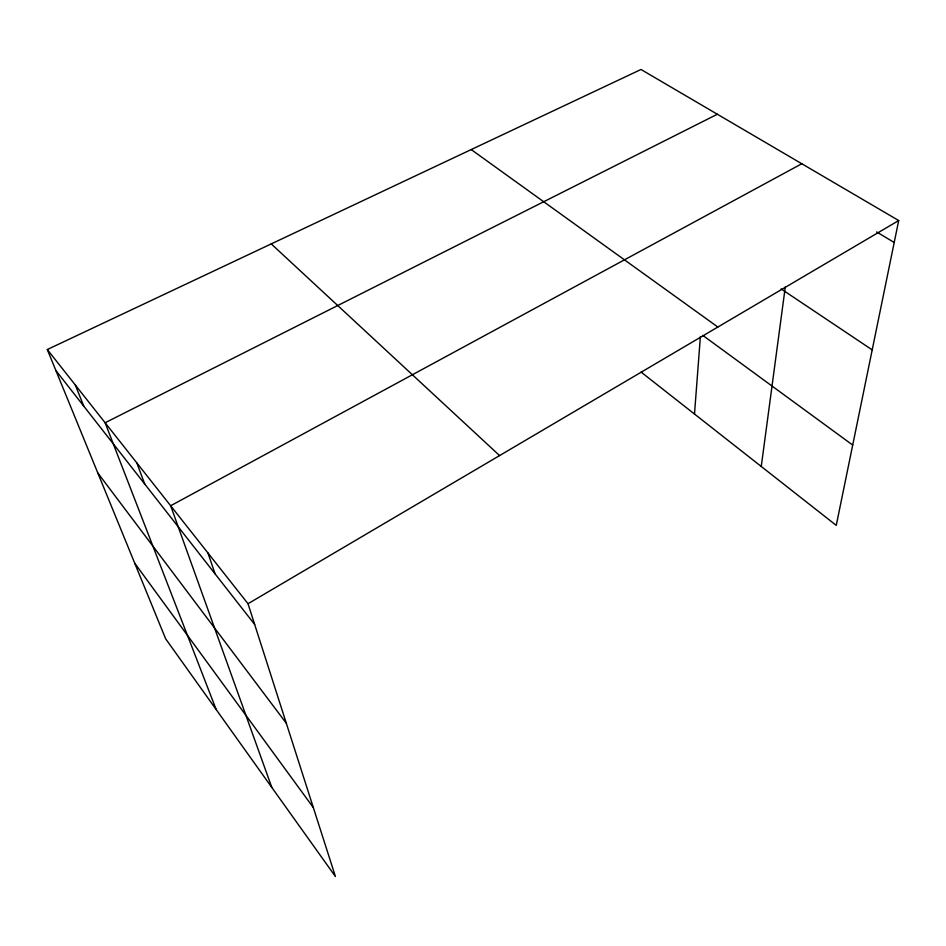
<?xml version="1.0" encoding="UTF-8"?>
<svg xmlns="http://www.w3.org/2000/svg" width="946" height="946" viewBox="0 0 946 946"><rect width="100%" height="100%" fill="white"/><g stroke="black" fill="none" stroke-linecap="round" stroke-linejoin="round"><path stroke-width="1.42" d="M694.494 414.029L700.383 336.705M761.258 466.473L785.286 286.969M47.3 349.535L248.018 603.725L335.416 876.516L165.668 638.834L47.3 349.535L640.986 69.484L898.7 220.548L836.252 525.385L641.081 372.074M248.018 603.725L898.7 220.548M801.794 163.741L170.658 505.755L271.821 787.462M717.34 114.241L105.112 422.756L216.173 709.547M876.623 231.936L894.207 242.483M781.124 288.932L872.2 349.866M471.203 149.574L717.86 327.044M702.937 335.487L852.701 445.069M271.242 243.902L499.571 455.582M55.897 370.56L254.64 624.407M97.828 473.012L286.295 723.217M134.722 563.201L313.327 807.577M75.325 385.034L83.733 406.106M136.827 462.913L144.714 483.997M207.954 552.996L215.085 573.879"/></g></svg>
